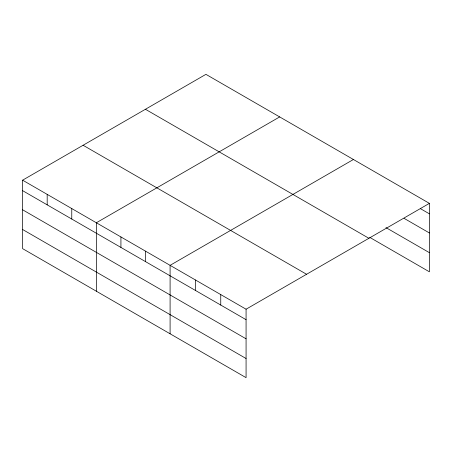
<?xml version="1.0" encoding="UTF-8"?>
<svg xmlns="http://www.w3.org/2000/svg" width="452" height="452" viewBox="0 0 452 452"><rect width="100%" height="100%" fill="white"/><g stroke="black" fill="none" stroke-linecap="round" stroke-linejoin="round"><path stroke-width="0.68" d="M22.6 180.184L246.074 309.208L246.074 377.657L22.6 248.634L22.6 180.184L205.926 74.343L429.4 203.366L429.4 271.816L369.702 237.345M279.669 116.921L96.349 222.763L96.349 291.212M353.419 159.499L170.093 265.341L170.093 333.785M246.074 309.208L429.4 203.366M420.354 208.609L429.4 213.836M404.071 218.344L429.4 232.966M385.98 227.616L429.4 252.679M145.425 109.271L368.905 238.294M83.095 145.256L306.575 274.279M22.6 190.654L246.074 319.677M22.6 209.784L246.074 338.808M22.6 229.497L246.074 358.521M220.751 294.585L220.751 305.055M195.422 279.963L195.422 290.427M145.51 251.148L145.51 261.612M120.927 236.955L120.927 247.425M71.766 208.57L71.766 219.039M47.183 194.377L47.183 204.846"/></g></svg>
